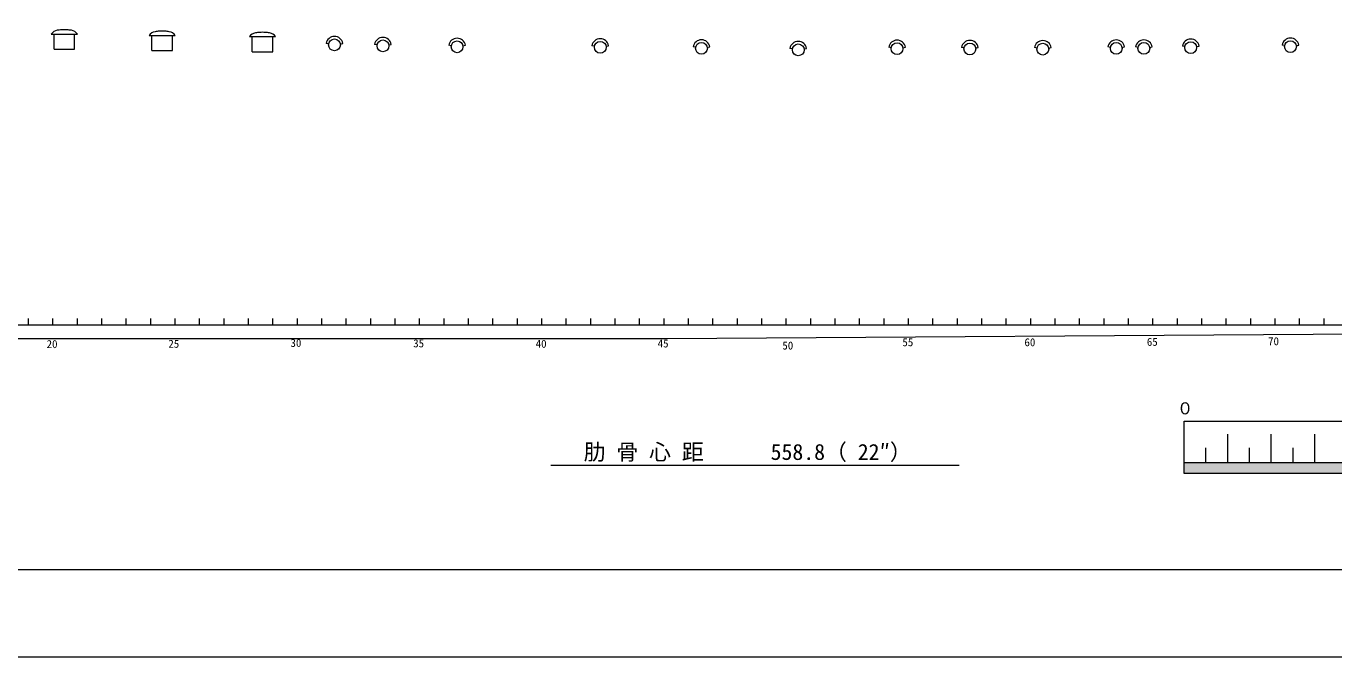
# Model space of a CAD drawing. Units: millimetres, scale not verified. Extents: x -51050 to 51050, y -29701 to 29699.
# Drawn here: x -28842 to 1117, y -29701 to -15253 of the extents above; entities that cross this region are included whole.
import ezdxf
from ezdxf.enums import TextEntityAlignment as Align

# ---------------------------------------------------------------- set-up
doc = ezdxf.new("R2010")
doc.units = ezdxf.units.MM
doc.header["$LTSCALE"] = 100
for name, color, linetype, lineweight in [('0-2_sunpou', 7, 'Continuous', 18), ('0-3_keijou', 7, 'Continuous', 18), ('0-4_frame', 7, 'Continuous', 18)]:
    doc.layers.add(name, color=color, linetype=linetype, lineweight=lineweight)
doc.styles.add('ＭＳ ゴシック', font='')
doc.styles.get('ＭＳ ゴシック').set_extended_font_data('MS Gothic')

msp = doc.modelspace()

# ---------------------------------------------------------------- linework, layer by layer
at = {"layer": '0-2_sunpou'}
for p, q in [((-43084.1, -22093), (29320.7, -22093)), ((-28795.4, -21948), (-28795.4, -22093)), ((-28235.4, -21948), (-28235.4, -22093)), ((-27675.4, -21948), (-27675.4, -22093)), ((-27115.4, -21948), (-27115.4, -22093)), ((-26555.4, -21948), (-26555.4, -22093)), ((-25995.4, -21948), (-25995.4, -22093)), ((-25435.4, -21948), (-25435.4, -22093)), ((-24875.4, -21948), (-24875.4, -22093)), ((-24315.4, -21948), (-24315.4, -22093)), ((-23755.4, -21948), (-23755.4, -22093)), ((-23195.4, -21948), (-23195.4, -22093)), ((-22635.4, -21948), (-22635.4, -22093)), ((-22075.4, -21948), (-22075.4, -22093)), ((-21515.4, -21948), (-21515.4, -22093)), ((-20955.4, -21948), (-20955.4, -22093)), ((-20395.4, -21948), (-20395.4, -22093)), ((-19835.4, -21948), (-19835.4, -22093)), ((-19275.4, -21948), (-19275.4, -22093)), ((-18715.4, -21948), (-18715.4, -22093)), ((-18155.4, -21948), (-18155.4, -22093)), ((-17595.4, -21948), (-17595.4, -22093)), ((-17035.4, -21948), (-17035.4, -22093)), ((-16475.4, -21948), (-16475.4, -22093)), ((-15915.4, -21948), (-15915.4, -22093)), ((-15355.4, -21948), (-15355.4, -22093)), ((-14795.4, -21948), (-14795.4, -22093)), ((-14235.4, -21948), (-14235.4, -22093)), ((-13675.4, -21948), (-13675.4, -22093)), ((-13115.4, -21948), (-13115.4, -22093)), ((-12555.4, -21948), (-12555.4, -22093)), ((-11995.4, -21948), (-11995.4, -22093)), ((-11435.4, -21948), (-11435.4, -22093)), ((-10875.4, -21948), (-10875.4, -22093)), ((-10315.4, -21948), (-10315.4, -22093)), ((-9755.4, -21948), (-9755.4, -22093)), ((-9195.4, -21948), (-9195.4, -22093)), ((-8635.4, -21948), (-8635.4, -22093)), ((-8075.4, -21948), (-8075.4, -22093)), ((-7515.4, -21948), (-7515.4, -22093)), ((-6955.4, -21948), (-6955.4, -22093)), ((-6395.4, -21948), (-6395.4, -22093)), ((-5835.4, -21948), (-5835.4, -22093)), ((-5275.4, -21948), (-5275.4, -22093)), ((-4715.4, -21948), (-4715.4, -22093)), ((-4155.4, -21948), (-4155.4, -22093)), ((-3595.4, -21948), (-3595.4, -22093)), ((-3035.4, -21948), (-3035.4, -22093)), ((-2475.4, -21948), (-2475.4, -22093)), ((-1915.4, -21948), (-1915.4, -22093)), ((-1355.4, -21948), (-1355.4, -22093)), ((-795.4, -21948), (-795.4, -22093)), ((-235.4, -21948), (-235.4, -22093)), ((324.6, -21948), (324.6, -22093)), ((884.6, -21948), (884.6, -22093)), ((-1315.6, -25250), (-1315.6, -24600)), ((-315.6, -25250), (-315.6, -24600)), ((684.4, -25250), (684.4, -24600)), ((-1815.6, -25250), (-1815.6, -24910)), ((-815.6, -25250), (-815.6, -24910)), ((184.4, -25250), (184.4, -24910)), ((-16818.8, -25309.2), (-7470.7, -25309.2)), ((-2315.6, -25250), (17684.4, -25250))]:
    msp.add_line(p, q, dxfattribs=at)
msp.add_lwpolyline([(-2315.6, -24300), (17684.4, -24300), (17684.4, -25500), (-2315.6, -25500)], close=True, dxfattribs=at)
msp.add_solid([(-2315.6, -25250), (17684.4, -25250), (-2315.6, -25500), (17684.4, -25500)], dxfattribs=at)
at = {"layer": '0-3_keijou'}
for p, q in [((-28268.6, -15432.9), (-27668.6, -15432.9)), ((-28203.6, -15778.9), (-28203.6, -15432.9)), ((-27733.6, -15778.9), (-27733.6, -15432.9)), ((-26026.2, -15464.6), (-25426.2, -15464.6)), ((-25961.2, -15810.6), (-25961.2, -15464.6)), ((-25491.2, -15810.6), (-25491.2, -15464.6)), ((-23728.2, -15491.8), (-23128.2, -15491.8)), ((-23663.2, -15837.8), (-23663.2, -15491.8)), ((-23193.2, -15837.8), (-23193.2, -15491.8)), ((-28203.6, -15778.9), (-27733.6, -15778.9)), ((-25961.2, -15810.6), (-25491.2, -15810.6)), ((-23663.2, -15837.8), (-23193.2, -15837.8)), ((-21911.6, -15658.6), (-21970.7, -15648.2)), ((-21645.7, -15658.6), (-21586.7, -15648.2)), ((-20801.9, -15681.6), (-20861, -15671.2)), ((-20536, -15681.6), (-20476.9, -15671.2)), ((-19102.4, -15702.6), (-19161.5, -15692.1)), ((-18836.5, -15702.6), (-18777.4, -15692.1)), ((-15822.5, -15713.4), (-15881.6, -15703)), ((-15556.6, -15713.4), (-15497.6, -15703)), ((-13503.5, -15737.5), (-13562.6, -15727.1)), ((-13237.6, -15737.5), (-13178.5, -15727.1)), ((-11286.3, -15772.9), (-11345.4, -15762.5)), ((-11020.4, -15772.9), (-10961.3, -15762.5)), ((-9022.2, -15746), (-9081.3, -15735.5)), ((-8756.3, -15746), (-8697.3, -15735.5)), ((-7354.9, -15750.8), (-7414, -15740.4)), ((-7089, -15750.8), (-7030, -15740.4)), ((-5683.2, -15755.5), (-5742.3, -15745.1)), ((-5417.3, -15755.5), (-5358.2, -15745.1)), ((-4001.5, -15738.5), (-4060.6, -15728.1)), ((-3735.6, -15738.5), (-3676.5, -15728.1)), ((-3369.1, -15738.5), (-3428.2, -15728.1)), ((-3103.2, -15738.5), (-3044.1, -15728.1)), ((-2295, -15720.5), (-2354.1, -15710.1)), ((-2029.1, -15720.5), (-1970, -15710.1)), ((-9.6, -15698), (-68.7, -15687.6)), ((256.3, -15698), (315.4, -15687.6)), ((-39657.2, -22409.4), (-14160, -22409.4)), ((-14159.2, -22409.4), (16355.3, -22204.6))]:
    msp.add_line(p, q, dxfattribs=at)
for centre in [(-21778.7, -15682), (-20668.9, -15705), (-18969.5, -15726), (-15689.6, -15736.8), (-13370.5, -15760.9), (-11153.3, -15796.4), (-8889.3, -15769.4), (-7222, -15774.2), (-5550.3, -15778.9), (-3868.6, -15762), (-3236.1, -15762), (-2162, -15744), (123.3, -15721.5)]:
    msp.add_circle(centre, 135, dxfattribs=at)
for centre, radius, start, end in [((-28095.3, -15560.9), 215.5, 99.70695, 143.54361), ((-28005.8, -16022.1), 685.2, 92.42125, 100.58387), ((-27968.6, -16335.1), 999.8, 86.20833, 93.79167), ((-27931.5, -16022.1), 685.2, 79.41613, 87.57875), ((-27842, -15560.9), 215.5, 36.45639, 80.29305), ((-25852.8, -15592.6), 215.5, 99.70695, 143.54361), ((-25763.3, -16053.8), 685.2, 92.42125, 100.58387), ((-25726.2, -16366.8), 999.8, 86.20833, 93.79167), ((-25689, -16053.8), 685.2, 79.41613, 87.57875), ((-25599.5, -15592.6), 215.5, 36.45639, 80.29305), ((-23554.9, -15619.9), 215.5, 99.70695, 143.54361), ((-23465.3, -16081.1), 685.2, 92.42125, 100.58387), ((-23428.2, -16394.1), 999.8, 86.20833, 93.79167), ((-23391, -16081.1), 685.2, 79.41613, 87.57875), ((-23301.5, -15619.9), 215.5, 36.45639, 80.29305), ((-21778.7, -15682), 195, 10, 170), ((-20668.9, -15705), 195, 10, 170), ((-18969.5, -15726), 195, 10, 170), ((-15689.6, -15736.8), 195, 10, 170), ((-13370.5, -15760.9), 195, 10, 170), ((-8889.3, -15769.4), 195, 10, 170), ((-3868.6, -15762), 195, 10, 170), ((-3236.1, -15762), 195, 10, 170), ((-2162, -15744), 195, 10, 170), ((123.3, -15721.5), 195, 10, 170), ((-11153.3, -15796.4), 195, 10, 170), ((-7222, -15774.2), 195, 10, 170), ((-5550.3, -15778.9), 195, 10, 170), ((-14160, -22289.4), 120, 270, 270.38454)]:
    msp.add_arc(centre, radius, start, end, dxfattribs=at)
at = {"layer": '0-4_frame'}
for points in [[(-51050.5, -29700.6), (51049.5, -29700.6), (51049.5, 29699.4), (-51050.5, 29699.4)], [(-49050.5, -27700.6), (49049.5, -27700.6), (49049.5, 27699.4), (-49050.5, 27699.4)]]:
    msp.add_lwpolyline(points, close=True, dxfattribs=at)

# ---------------------------------------------------------------- texts
at = {"layer": '0-2_sunpou', "style": 'ＭＳ ゴシック'}
for s, height, p in [('20', 183.3, (-28373.3, -22682)), ('25', 183.3, (-25584.6, -22675.4)), ('30', 183.3, (-22786.5, -22656.2)), ('35', 183.3, (-19974.4, -22665.7)), ('40', 183.3, (-17169, -22675.5)), ('45', 183.3, (-14374.1, -22668.1)), ('55', 183.3, (-8767.5, -22640)), ('60', 183.3, (-5971.1, -22640.4)), ('65', 183.3, (-3167.2, -22631.1)), ('70', 183.3, (-389.8, -22617.7)), ('50', 183.3, (-11517.6, -22716.1)), ('０', 274.9, (-2478.9, -24227.6)), ('肋 骨 心 距', 366.6, (-16068.9, -25299.7)), ('558.8（ 22″）', 366.6, (-11786.5, -25299.7))]:
    msp.add_text(s, height=height, dxfattribs=at).set_placement(p, align=Align.BOTTOM_LEFT)

doc.saveas('drawing.dxf')
